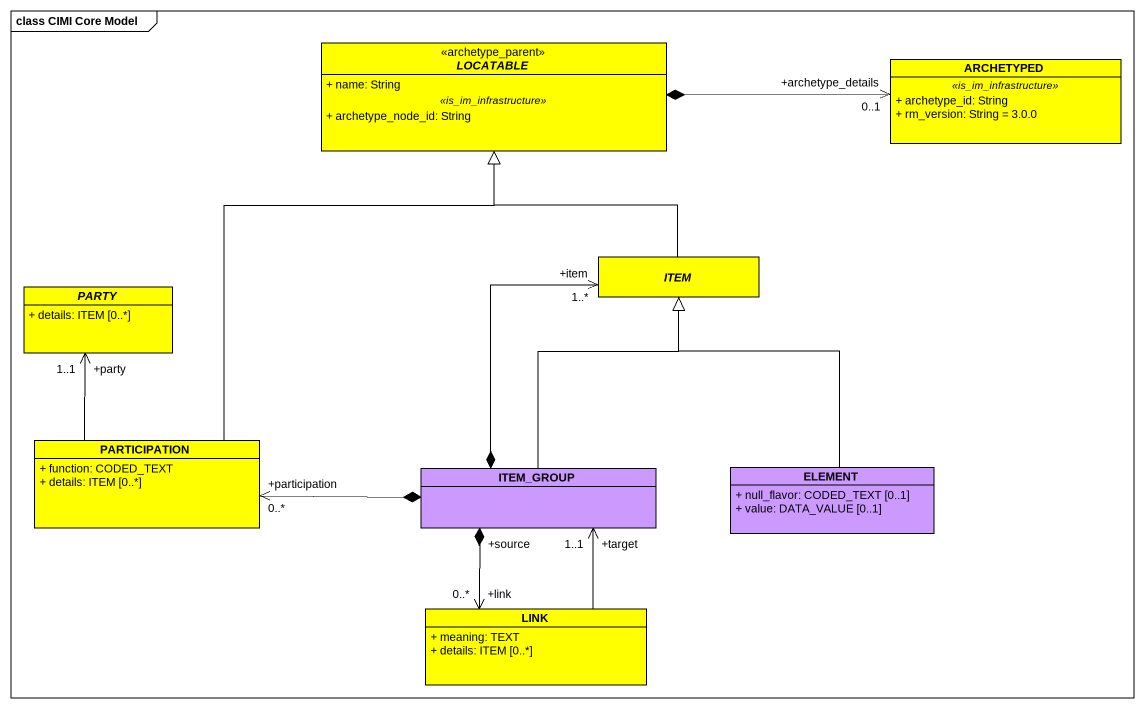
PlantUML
@startuml
mainframe class CIMI Core Model
hide circle
hide empty members
skinparam classAttributeIconSize 0
abstract class LOCATABLE <<archetype_parent>> #FFFF00 {
  + name: String
  .. <<is_im_infrastructure>> ..
  + archetype_node_id: String
}
class ARCHETYPED #FFFF00 {
  .. <<is_im_infrastructure>> ..
  + archetype_id: String
  + rm_version: String = 3.0.0
}
abstract class PARTY #FFFF00 {
  + details: ITEM [0..*]
}
abstract class ITEM #FFFF00
class PARTICIPATION #FFFF00 {
  + function: CODED_TEXT
  + details: ITEM [0..*]
}
class ITEM_GROUP #CC99FF
class ELEMENT #CC99FF {
  + null_flavor: CODED_TEXT [0..1]
  + value: DATA_VALUE [0..1]
}
class LINK #FFFF00 {
  + meaning: TEXT
  + details: ITEM [0..*]
}
LOCATABLE *-right-> "+archetype_details\n0..1" ARCHETYPED
ITEM -up-|> LOCATABLE
PARTICIPATION -up-|> LOCATABLE
PARTICIPATION -up-> "+party\n1..1" PARTY
PARTICIPATION "+participation\n0..*" <-right-* ITEM_GROUP
ITEM_GROUP *-up-> "+item\n1..*" ITEM
ITEM_GROUP -up-|> ITEM
ITEM_GROUP "+source" *--> "+link\n0..*" LINK
ELEMENT -up-|> ITEM
LINK -up-> "+target\n1..1" ITEM_GROUP
@enduml
